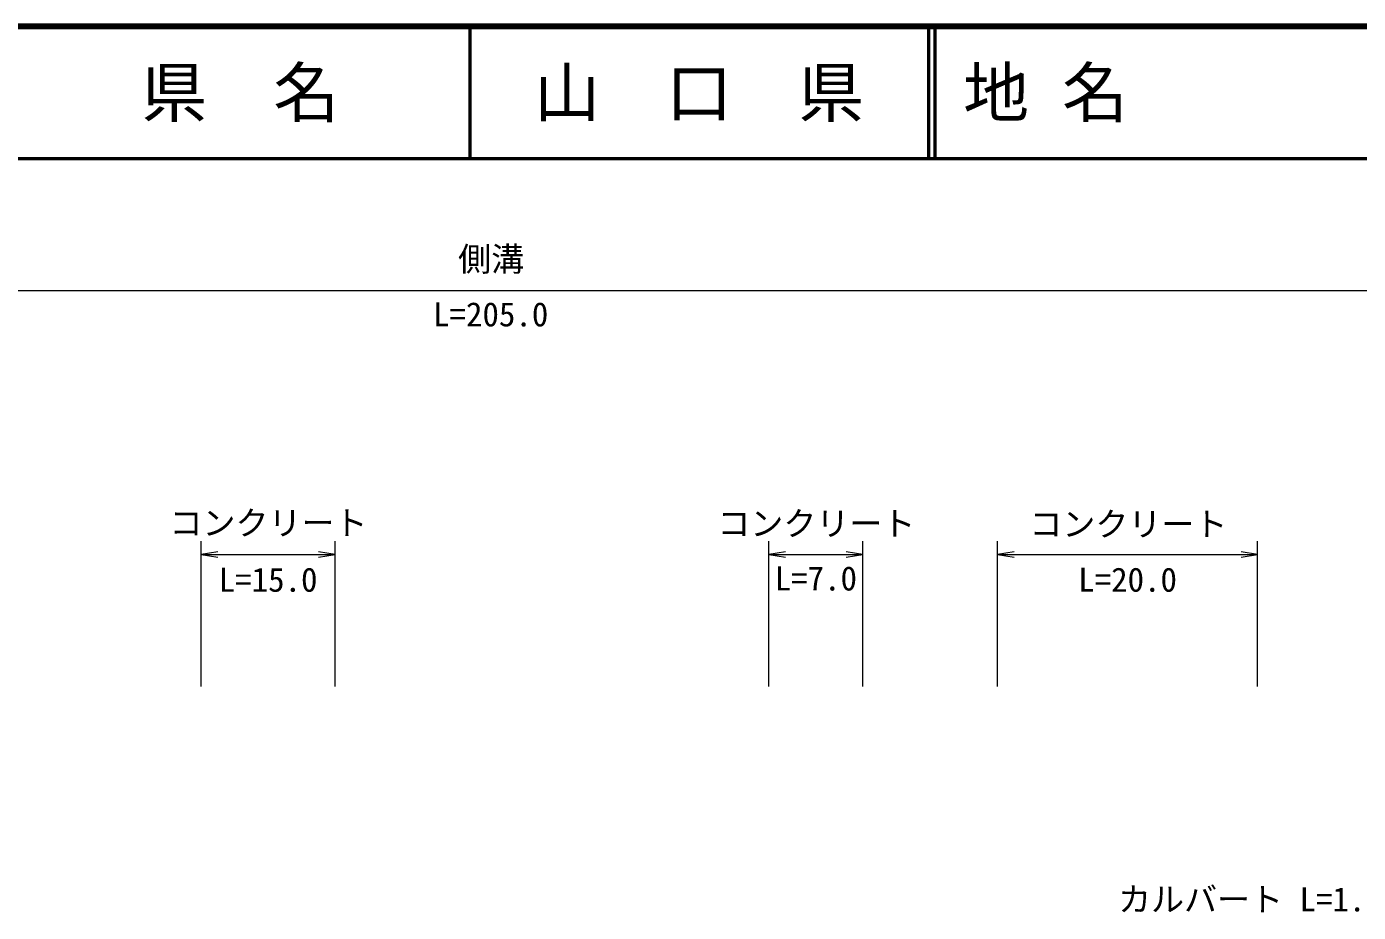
# Model space of a CAD drawing. Units: millimetres at full size, sheet at 1:1000; details may follow other scales. Extents: x 40000 to 680000, y 20000 to 380000.
# Drawn here: x 299436 to 400324, y 312884 to 380000 of the extents above; entities that cross this region are included whole.
import ezdxf
from ezdxf.enums import TextEntityAlignment as Align

# ---------------------------------------------------------------- set-up
doc = ezdxf.new("R2010")
doc.units = ezdxf.units.MM
doc.header["$LTSCALE"] = 1000
for name, color, linetype, lineweight in [('M-STR-HTXT', 7, 'Continuous', 13), ('M-TTL', 2, 'Continuous', 140), ('M-TTL-LINE', 7, 'Continuous', 50)]:
    doc.layers.add(name, color=color, linetype=linetype, lineweight=lineweight)
doc.layers.add('M-TTL-TXT', color=7, linetype='Continuous')
doc.styles.add('ＭＳ ゴシック', font='')
doc.styles.get('ＭＳ ゴシック').set_extended_font_data('MS Gothic')

# ---------------------------------------------------------------- blocks, each defined once
blk = doc.blocks.new('open_arrow')
at = {"color": 0, "linetype": 'Continuous', "lineweight": -2}
blk.add_lwpolyline([(7.5, 1.25), (0, 0), (7.5, -1.25)], dxfattribs=at)

msp = doc.modelspace()

# ---------------------------------------------------------------- linework, layer by layer
at = {"layer": 'M-STR-HTXT'}
for p, q in [((234187, 360000), (435000, 360000)), ((312662, 330000), (312662, 341000)), ((312662, 340000), (322798, 340000)), ((322798, 330000), (322798, 341000)), ((355674, 330000), (355674, 341000)), ((355674, 340000), (362778, 340000)), ((362778, 330000), (362778, 341000)), ((372992, 330000), (372992, 341000)), ((372992, 340000), (392691, 340000)), ((392691, 330000), (392691, 341000))]:
    msp.add_line(p, q, dxfattribs=at)
at = {"layer": 'M-TTL'}
msp.add_line((680000, 380000), (40000, 380000), dxfattribs=at)
at = {"layer": 'M-TTL-LINE'}
for p, q in [((333000, 380000), (333000, 370000)), ((367750, 380000), (367750, 370000)), ((368250, 380000), (368250, 370000)), ((40000, 370000), (680000, 370000))]:
    msp.add_line(p, q, dxfattribs=at)

# ---------------------------------------------------------------- block references
at = {"layer": 'M-STR-HTXT', "xscale": 167, "yscale": 167}
for p in [(312662, 340000), (355674, 340000), (372992, 340000)]:
    msp.add_blockref('open_arrow', p, dxfattribs=at)
at = {"layer": 'M-STR-HTXT', "xscale": 167, "yscale": 167, "rotation": 180}
for p in [(322798, 340000), (362778, 340000), (392691, 340000)]:
    msp.add_blockref('open_arrow', p, dxfattribs=at)

# ---------------------------------------------------------------- texts
at = {"layer": 'M-STR-HTXT', "style": 'ＭＳ ゴシック'}
for s, p in [('側溝', (334624, 360919)), ('L=205.0', (334593, 356736)), ('コンクリート', (317757, 340927)), ('コンクリート', (359261, 340884)), ('コンクリート', (382901, 340841)), ('L=15.0', (317730, 336627)), ('L=7.0', (359226, 336724)), ('L=20.0', (382842, 336631))]:
    msp.add_text(s, height=1833, dxfattribs=at).set_placement(p, align=Align.BOTTOM_CENTER)
msp.add_text('カルバート L=1.0 W=1.50 H=1.60', height=1833, dxfattribs=at).set_placement((382120, 312409), align=Align.BOTTOM_LEFT)
at = {"layer": 'M-TTL-TXT', "style": 'ＭＳ ゴシック'}
for s, p in [('県\u3000名', (315625, 375000)), ('山\u3000口\u3000県', (350375, 375000))]:
    msp.add_text(s, height=3666, dxfattribs=at).set_placement(p, align=Align.MIDDLE_CENTER)
msp.add_text('地 名', height=3666, dxfattribs=at).set_placement((370380, 375000), align=Align.MIDDLE_LEFT)

doc.saveas('drawing.dxf')
